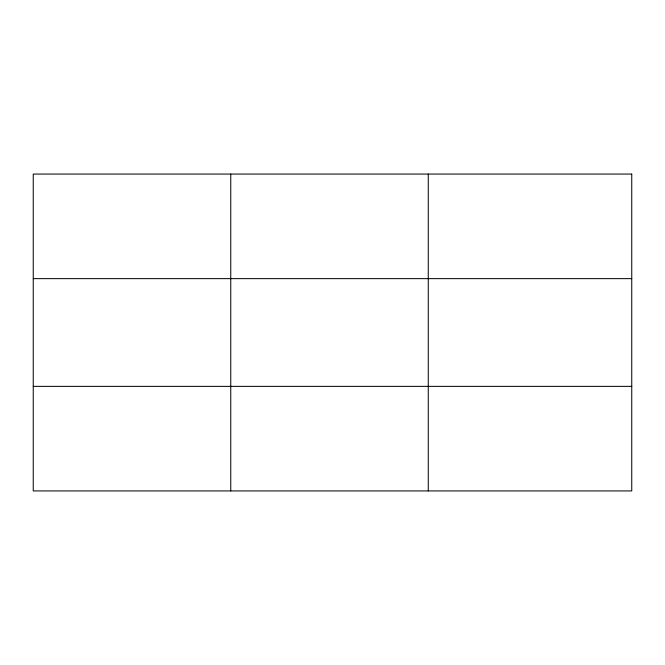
<?xml version="1.0" encoding="UTF-8"?>
<svg xmlns="http://www.w3.org/2000/svg" width="665" height="665" viewBox="0 0 665 665"><rect width="100%" height="100%" fill="white"/><g stroke="black" fill="none" stroke-linecap="round" stroke-linejoin="round"><path stroke-width="1" d="M230.755 490.928L230.755 174.072M428.26 490.928L428.26 174.072M33.25 278.635L631.75 278.635M33.25 386.365L631.75 386.365M631.75 174.072L631.75 490.928L33.25 490.928L33.25 174.072L631.75 174.072"/></g></svg>
